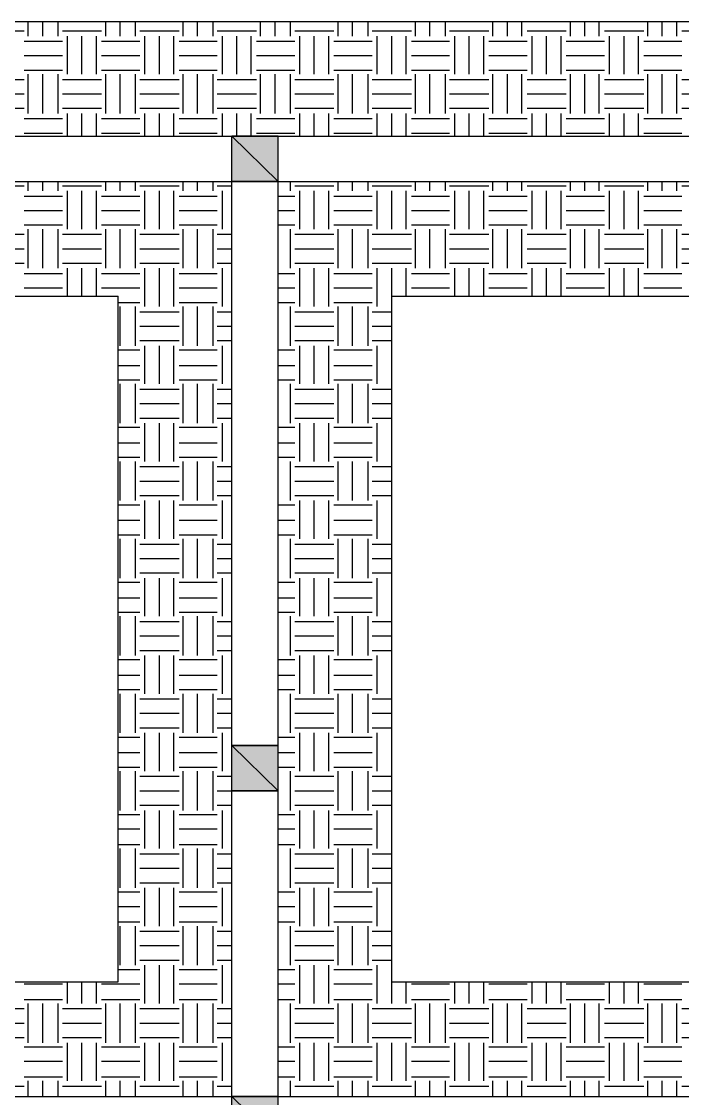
# Model space of a CAD drawing. Header units: millimetres. Extents: x 3504 to 3889, y 1729 to 1927.
# Drawn here: x 3620.9 to 3647.99, y 1773.69 to 1817.84 of the extents above; entities that cross this region are included whole.
import ezdxf

# ---------------------------------------------------------------- set-up
doc = ezdxf.new("R2010")
doc.units = ezdxf.units.MM

msp = doc.modelspace()

# ---------------------------------------------------------------- hatches: boundary and pattern name
at = {"true_color": 0x000000}
h = msp.add_hatch(color=18, dxfattribs=at)
h.paths.add_polyline_path([(3631.421, 1813.142), (3629.516, 1813.142), (3631.421, 1811.279)])
h.paths.add_polyline_path([(3629.516, 1813.142), (3631.421, 1811.279), (3629.516, 1811.279)])
h = msp.add_hatch(color=18, dxfattribs=at)
h.paths.add_polyline_path([(3631.421, 1788.165), (3629.516, 1788.165), (3631.421, 1786.303)])
h.paths.add_polyline_path([(3629.516, 1788.165), (3631.421, 1786.303), (3629.516, 1786.303)])
h = msp.add_hatch(color=18, dxfattribs=at)
h.paths.add_polyline_path([(3631.421, 1773.772), (3629.516, 1773.772), (3631.421, 1771.909)])
h.paths.add_polyline_path([(3629.516, 1773.772), (3631.421, 1771.909), (3629.516, 1771.909)])

# ---------------------------------------------------------------- linework, layer by layer
at = {"color": 18, "linetype": 'Continuous', "lineweight": -2, "true_color": 0x000000}
for p, q in [((3561.402, 1817.841), (3660.885, 1817.841)), ((3621.177, 1817.248), (3621.177, 1817.841)), ((3621.769, 1817.248), (3621.769, 1817.841)), ((3622.404, 1817.248), (3622.404, 1817.841)), ((3624.352, 1817.248), (3624.352, 1817.841)), ((3624.944, 1817.248), (3624.944, 1817.841)), ((3625.579, 1817.248), (3625.579, 1817.841)), ((3627.527, 1817.248), (3627.527, 1817.841)), ((3628.119, 1817.248), (3628.119, 1817.841)), ((3628.754, 1817.248), (3628.754, 1817.841)), ((3630.702, 1817.248), (3630.702, 1817.841)), ((3631.294, 1817.248), (3631.294, 1817.841)), ((3631.929, 1817.248), (3631.929, 1817.841)), ((3633.877, 1817.248), (3633.877, 1817.841)), ((3634.469, 1817.248), (3634.469, 1817.841)), ((3635.104, 1817.248), (3635.104, 1817.841)), ((3637.052, 1817.248), (3637.052, 1817.841)), ((3637.644, 1817.248), (3637.644, 1817.841)), ((3638.279, 1817.248), (3638.279, 1817.841)), ((3640.227, 1817.248), (3640.227, 1817.841)), ((3640.819, 1817.248), (3640.819, 1817.841)), ((3641.412, 1817.248), (3641.412, 1817.841)), ((3643.402, 1817.248), (3643.402, 1817.841)), ((3643.994, 1817.248), (3643.994, 1817.841)), ((3644.587, 1817.248), (3644.587, 1817.841)), ((3646.577, 1817.248), (3646.577, 1817.841)), ((3647.169, 1817.248), (3647.169, 1817.841)), ((3647.762, 1817.248), (3647.762, 1817.841)), ((3619.399, 1817.46), (3621.007, 1817.46)), ((3622.574, 1817.46), (3624.182, 1817.46)), ((3625.749, 1817.46), (3627.357, 1817.46)), ((3628.924, 1817.46), (3630.532, 1817.46)), ((3632.099, 1817.46), (3633.707, 1817.46)), ((3635.274, 1817.46), (3636.882, 1817.46)), ((3638.449, 1817.46), (3640.057, 1817.46)), ((3641.624, 1817.46), (3643.232, 1817.46)), ((3644.799, 1817.46), (3646.407, 1817.46)), ((3647.974, 1817.46), (3649.582, 1817.46)), ((3621.007, 1817.037), (3622.574, 1817.037)), ((3622.785, 1815.682), (3622.785, 1817.248)), ((3623.378, 1815.682), (3623.378, 1817.248)), ((3623.971, 1815.682), (3623.971, 1817.248)), ((3624.182, 1817.037), (3625.749, 1817.037)), ((3625.96, 1815.682), (3625.96, 1817.248)), ((3626.553, 1815.682), (3626.553, 1817.248)), ((3627.146, 1815.682), (3627.146, 1817.248)), ((3627.357, 1817.037), (3628.924, 1817.037)), ((3629.135, 1815.682), (3629.135, 1817.248)), ((3629.728, 1815.682), (3629.728, 1817.248)), ((3630.321, 1815.682), (3630.321, 1817.248)), ((3630.532, 1817.037), (3632.099, 1817.037)), ((3632.31, 1815.682), (3632.31, 1817.248)), ((3632.903, 1815.682), (3632.903, 1817.248)), ((3633.496, 1815.682), (3633.496, 1817.248)), ((3633.707, 1817.037), (3635.274, 1817.037)), ((3635.485, 1815.682), (3635.485, 1817.248)), ((3636.078, 1815.682), (3636.078, 1817.248)), ((3636.671, 1815.682), (3636.671, 1817.248)), ((3636.882, 1817.037), (3638.449, 1817.037)), ((3638.66, 1815.682), (3638.66, 1817.248)), ((3639.253, 1815.682), (3639.253, 1817.248)), ((3639.846, 1815.682), (3639.846, 1817.248)), ((3640.057, 1817.037), (3641.624, 1817.037)), ((3641.835, 1815.682), (3641.835, 1817.248)), ((3642.428, 1815.682), (3642.428, 1817.248)), ((3643.021, 1815.682), (3643.021, 1817.248)), ((3643.232, 1817.037), (3644.799, 1817.037)), ((3645.01, 1815.682), (3645.01, 1817.248)), ((3645.603, 1815.682), (3645.603, 1817.248)), ((3646.196, 1815.682), (3646.196, 1817.248)), ((3646.407, 1817.037), (3647.974, 1817.037)), ((3621.007, 1816.444), (3622.574, 1816.444)), ((3624.182, 1816.444), (3625.749, 1816.444)), ((3627.357, 1816.444), (3628.924, 1816.444)), ((3630.532, 1816.444), (3632.099, 1816.444)), ((3633.707, 1816.444), (3635.274, 1816.444)), ((3636.882, 1816.444), (3638.449, 1816.444)), ((3640.057, 1816.444), (3641.624, 1816.444)), ((3643.232, 1816.444), (3644.799, 1816.444)), ((3646.407, 1816.444), (3647.974, 1816.444)), ((3621.007, 1815.851), (3622.574, 1815.851)), ((3621.177, 1814.073), (3621.177, 1815.682)), ((3621.769, 1814.073), (3621.769, 1815.682)), ((3622.404, 1814.073), (3622.404, 1815.682)), ((3624.182, 1815.851), (3625.749, 1815.851)), ((3624.352, 1814.073), (3624.352, 1815.682)), ((3624.944, 1814.073), (3624.944, 1815.682)), ((3625.579, 1814.073), (3625.579, 1815.682)), ((3627.357, 1815.851), (3628.924, 1815.851)), ((3627.527, 1814.073), (3627.527, 1815.682)), ((3628.119, 1814.073), (3628.119, 1815.682)), ((3628.754, 1814.073), (3628.754, 1815.682)), ((3630.532, 1815.851), (3632.099, 1815.851)), ((3630.702, 1814.073), (3630.702, 1815.682)), ((3631.294, 1814.073), (3631.294, 1815.682)), ((3631.929, 1814.073), (3631.929, 1815.682)), ((3633.707, 1815.851), (3635.274, 1815.851)), ((3633.877, 1814.073), (3633.877, 1815.682)), ((3634.469, 1814.073), (3634.469, 1815.682)), ((3635.104, 1814.073), (3635.104, 1815.682)), ((3636.882, 1815.851), (3638.449, 1815.851)), ((3637.052, 1814.073), (3637.052, 1815.682)), ((3637.644, 1814.073), (3637.644, 1815.682)), ((3638.279, 1814.073), (3638.279, 1815.682)), ((3640.057, 1815.851), (3641.624, 1815.851)), ((3640.227, 1814.073), (3640.227, 1815.682)), ((3640.819, 1814.073), (3640.819, 1815.682)), ((3641.412, 1814.073), (3641.412, 1815.682)), ((3643.232, 1815.851), (3644.799, 1815.851)), ((3643.402, 1814.073), (3643.402, 1815.682)), ((3643.994, 1814.073), (3643.994, 1815.682)), ((3644.587, 1814.073), (3644.587, 1815.682)), ((3646.407, 1815.851), (3647.974, 1815.851)), ((3646.577, 1814.073), (3646.577, 1815.682)), ((3647.169, 1814.073), (3647.169, 1815.682)), ((3647.762, 1814.073), (3647.762, 1815.682)), ((3619.399, 1815.47), (3621.007, 1815.47)), ((3622.574, 1815.47), (3624.182, 1815.47)), ((3625.749, 1815.47), (3627.357, 1815.47)), ((3628.924, 1815.47), (3630.532, 1815.47)), ((3632.099, 1815.47), (3633.707, 1815.47)), ((3635.274, 1815.47), (3636.882, 1815.47)), ((3638.449, 1815.47), (3640.057, 1815.47)), ((3641.624, 1815.47), (3643.232, 1815.47)), ((3644.799, 1815.47), (3646.407, 1815.47)), ((3647.974, 1815.47), (3649.582, 1815.47)), ((3619.399, 1814.878), (3621.007, 1814.878)), ((3622.574, 1814.878), (3624.182, 1814.878)), ((3625.749, 1814.878), (3627.357, 1814.878)), ((3628.924, 1814.878), (3630.532, 1814.878)), ((3632.099, 1814.878), (3633.707, 1814.878)), ((3635.274, 1814.878), (3636.882, 1814.878)), ((3638.449, 1814.878), (3640.057, 1814.878)), ((3641.624, 1814.878), (3643.232, 1814.878)), ((3644.799, 1814.878), (3646.407, 1814.878)), ((3647.974, 1814.878), (3649.582, 1814.878)), ((3619.399, 1814.285), (3621.007, 1814.285)), ((3622.574, 1814.285), (3624.182, 1814.285)), ((3625.749, 1814.285), (3627.357, 1814.285)), ((3628.924, 1814.285), (3630.532, 1814.285)), ((3632.099, 1814.285), (3633.707, 1814.285)), ((3635.274, 1814.285), (3636.882, 1814.285)), ((3638.449, 1814.285), (3640.057, 1814.285)), ((3641.624, 1814.285), (3643.232, 1814.285)), ((3644.799, 1814.285), (3646.407, 1814.285)), ((3647.974, 1814.285), (3649.582, 1814.285)), ((3621.007, 1813.862), (3622.574, 1813.862)), ((3622.785, 1813.142), (3622.785, 1814.073)), ((3623.378, 1813.142), (3623.378, 1814.073)), ((3623.971, 1813.142), (3623.971, 1814.073)), ((3624.182, 1813.862), (3625.749, 1813.862)), ((3625.96, 1813.142), (3625.96, 1814.073)), ((3626.553, 1813.142), (3626.553, 1814.073)), ((3627.146, 1813.142), (3627.146, 1814.073)), ((3627.357, 1813.862), (3628.924, 1813.862)), ((3629.135, 1813.142), (3629.135, 1814.073)), ((3629.728, 1813.142), (3629.728, 1814.073)), ((3630.321, 1813.142), (3630.321, 1814.073)), ((3630.532, 1813.862), (3632.099, 1813.862)), ((3632.31, 1813.142), (3632.31, 1814.073)), ((3632.903, 1813.142), (3632.903, 1814.073)), ((3633.496, 1813.142), (3633.496, 1814.073)), ((3633.707, 1813.862), (3635.274, 1813.862)), ((3635.485, 1813.142), (3635.485, 1814.073)), ((3636.078, 1813.142), (3636.078, 1814.073)), ((3636.671, 1813.142), (3636.671, 1814.073)), ((3636.882, 1813.862), (3638.449, 1813.862)), ((3638.66, 1813.142), (3638.66, 1814.073)), ((3639.253, 1813.142), (3639.253, 1814.073)), ((3639.846, 1813.142), (3639.846, 1814.073)), ((3640.057, 1813.862), (3641.624, 1813.862)), ((3641.835, 1813.142), (3641.835, 1814.073)), ((3642.428, 1813.142), (3642.428, 1814.073)), ((3643.021, 1813.142), (3643.021, 1814.073)), ((3643.232, 1813.862), (3644.799, 1813.862)), ((3645.01, 1813.142), (3645.01, 1814.073)), ((3645.603, 1813.142), (3645.603, 1814.073)), ((3646.196, 1813.142), (3646.196, 1814.073)), ((3646.407, 1813.862), (3647.974, 1813.862)), ((3548.914, 1813.142), (3668.294, 1813.142)), ((3621.007, 1813.269), (3622.574, 1813.269)), ((3624.182, 1813.269), (3625.749, 1813.269)), ((3627.357, 1813.269), (3628.924, 1813.269)), ((3629.516, 1761.919), (3629.516, 1813.142)), ((3630.532, 1813.269), (3632.099, 1813.269)), ((3631.421, 1761.919), (3631.421, 1813.142)), ((3633.707, 1813.269), (3635.274, 1813.269)), ((3636.882, 1813.269), (3638.449, 1813.269)), ((3640.057, 1813.269), (3641.624, 1813.269)), ((3643.232, 1813.269), (3644.799, 1813.269)), ((3646.407, 1813.269), (3647.974, 1813.269)), ((3548.914, 1811.279), (3668.294, 1811.279)), ((3621.177, 1810.898), (3621.177, 1811.279)), ((3621.769, 1810.898), (3621.769, 1811.279)), ((3622.404, 1810.898), (3622.404, 1811.279)), ((3624.352, 1810.898), (3624.352, 1811.279)), ((3624.944, 1810.898), (3624.944, 1811.279)), ((3625.579, 1810.898), (3625.579, 1811.279)), ((3627.527, 1810.898), (3627.527, 1811.279)), ((3628.119, 1810.898), (3628.119, 1811.279)), ((3628.754, 1810.898), (3628.754, 1811.279)), ((3631.929, 1810.898), (3631.929, 1811.279)), ((3633.877, 1810.898), (3633.877, 1811.279)), ((3634.469, 1810.898), (3634.469, 1811.279)), ((3635.104, 1810.898), (3635.104, 1811.279)), ((3637.052, 1810.898), (3637.052, 1811.279)), ((3637.644, 1810.898), (3637.644, 1811.279)), ((3638.279, 1810.898), (3638.279, 1811.279)), ((3640.227, 1810.898), (3640.227, 1811.279)), ((3640.819, 1810.898), (3640.819, 1811.279)), ((3641.412, 1810.898), (3641.412, 1811.279)), ((3643.402, 1810.898), (3643.402, 1811.279)), ((3643.994, 1810.898), (3643.994, 1811.279)), ((3644.587, 1810.898), (3644.587, 1811.279)), ((3646.577, 1810.898), (3646.577, 1811.279)), ((3647.169, 1810.898), (3647.169, 1811.279)), ((3647.762, 1810.898), (3647.762, 1811.279)), ((3619.399, 1811.11), (3621.007, 1811.11)), ((3622.574, 1811.11), (3624.182, 1811.11)), ((3622.785, 1809.332), (3622.785, 1810.898)), ((3623.378, 1809.332), (3623.378, 1810.898)), ((3623.971, 1809.332), (3623.971, 1810.898)), ((3625.749, 1811.11), (3627.357, 1811.11)), ((3625.96, 1809.332), (3625.96, 1810.898)), ((3626.553, 1809.332), (3626.553, 1810.898)), ((3627.146, 1809.332), (3627.146, 1810.898)), ((3628.924, 1811.11), (3629.516, 1811.11)), ((3629.135, 1809.332), (3629.135, 1810.898)), ((3632.099, 1811.11), (3633.707, 1811.11)), ((3632.31, 1809.332), (3632.31, 1810.898)), ((3632.903, 1809.332), (3632.903, 1810.898)), ((3633.496, 1809.332), (3633.496, 1810.898)), ((3635.274, 1811.11), (3636.882, 1811.11)), ((3635.485, 1809.332), (3635.485, 1810.898)), ((3636.078, 1809.332), (3636.078, 1810.898)), ((3636.671, 1809.332), (3636.671, 1810.898)), ((3638.449, 1811.11), (3640.057, 1811.11)), ((3638.66, 1809.332), (3638.66, 1810.898)), ((3639.253, 1809.332), (3639.253, 1810.898)), ((3639.846, 1809.332), (3639.846, 1810.898)), ((3641.624, 1811.11), (3643.232, 1811.11)), ((3641.835, 1809.332), (3641.835, 1810.898)), ((3642.428, 1809.332), (3642.428, 1810.898)), ((3643.021, 1809.332), (3643.021, 1810.898)), ((3644.799, 1811.11), (3646.407, 1811.11)), ((3645.01, 1809.332), (3645.01, 1810.898)), ((3645.603, 1809.332), (3645.603, 1810.898)), ((3646.196, 1809.332), (3646.196, 1810.898)), ((3647.974, 1811.11), (3649.582, 1811.11)), ((3621.007, 1810.687), (3622.574, 1810.687)), ((3624.182, 1810.687), (3625.749, 1810.687)), ((3627.357, 1810.687), (3628.924, 1810.687)), ((3631.421, 1810.687), (3632.099, 1810.687)), ((3633.707, 1810.687), (3635.274, 1810.687)), ((3636.882, 1810.687), (3638.449, 1810.687)), ((3640.057, 1810.687), (3641.624, 1810.687)), ((3643.232, 1810.687), (3644.799, 1810.687)), ((3646.407, 1810.687), (3647.974, 1810.687)), ((3621.007, 1810.094), (3622.574, 1810.094)), ((3624.182, 1810.094), (3625.749, 1810.094)), ((3627.357, 1810.094), (3628.924, 1810.094)), ((3631.421, 1810.094), (3632.099, 1810.094)), ((3633.707, 1810.094), (3635.274, 1810.094)), ((3636.882, 1810.094), (3638.449, 1810.094)), ((3640.057, 1810.094), (3641.624, 1810.094)), ((3643.232, 1810.094), (3644.799, 1810.094)), ((3646.407, 1810.094), (3647.974, 1810.094)), ((3621.007, 1809.501), (3622.574, 1809.501)), ((3624.182, 1809.501), (3625.749, 1809.501)), ((3627.357, 1809.501), (3628.924, 1809.501)), ((3631.421, 1809.501), (3632.099, 1809.501)), ((3633.707, 1809.501), (3635.274, 1809.501)), ((3636.882, 1809.501), (3638.449, 1809.501)), ((3640.057, 1809.501), (3641.624, 1809.501)), ((3643.232, 1809.501), (3644.799, 1809.501)), ((3646.407, 1809.501), (3647.974, 1809.501)), ((3619.399, 1809.12), (3621.007, 1809.12)), ((3621.177, 1807.723), (3621.177, 1809.332)), ((3621.769, 1807.723), (3621.769, 1809.332)), ((3622.404, 1807.723), (3622.404, 1809.332)), ((3622.574, 1809.12), (3624.182, 1809.12)), ((3624.352, 1807.723), (3624.352, 1809.332)), ((3624.944, 1807.723), (3624.944, 1809.332)), ((3625.579, 1807.723), (3625.579, 1809.332)), ((3625.749, 1809.12), (3627.357, 1809.12)), ((3627.527, 1807.723), (3627.527, 1809.332)), ((3628.119, 1807.723), (3628.119, 1809.332)), ((3628.754, 1807.723), (3628.754, 1809.332)), ((3628.924, 1809.12), (3629.516, 1809.12)), ((3631.929, 1807.723), (3631.929, 1809.332)), ((3632.099, 1809.12), (3633.707, 1809.12)), ((3633.877, 1807.723), (3633.877, 1809.332)), ((3634.469, 1807.723), (3634.469, 1809.332)), ((3635.104, 1807.723), (3635.104, 1809.332)), ((3635.274, 1809.12), (3636.882, 1809.12)), ((3637.052, 1807.723), (3637.052, 1809.332)), ((3637.644, 1807.723), (3637.644, 1809.332)), ((3638.279, 1807.723), (3638.279, 1809.332)), ((3638.449, 1809.12), (3640.057, 1809.12)), ((3640.227, 1807.723), (3640.227, 1809.332)), ((3640.819, 1807.723), (3640.819, 1809.332)), ((3641.412, 1807.723), (3641.412, 1809.332)), ((3641.624, 1809.12), (3643.232, 1809.12)), ((3643.402, 1807.723), (3643.402, 1809.332)), ((3643.994, 1807.723), (3643.994, 1809.332)), ((3644.587, 1807.723), (3644.587, 1809.332)), ((3644.799, 1809.12), (3646.407, 1809.12)), ((3646.577, 1807.723), (3646.577, 1809.332)), ((3647.169, 1807.723), (3647.169, 1809.332)), ((3647.762, 1807.723), (3647.762, 1809.332)), ((3647.974, 1809.12), (3649.582, 1809.12)), ((3619.399, 1808.528), (3621.007, 1808.528)), ((3622.574, 1808.528), (3624.182, 1808.528)), ((3625.749, 1808.528), (3627.357, 1808.528)), ((3628.924, 1808.528), (3629.516, 1808.528)), ((3632.099, 1808.528), (3633.707, 1808.528)), ((3635.274, 1808.528), (3636.882, 1808.528)), ((3638.449, 1808.528), (3640.057, 1808.528)), ((3641.624, 1808.528), (3643.232, 1808.528)), ((3644.799, 1808.528), (3646.407, 1808.528)), ((3647.974, 1808.528), (3649.582, 1808.528)), ((3619.399, 1807.935), (3621.007, 1807.935)), ((3622.574, 1807.935), (3624.182, 1807.935)), ((3622.785, 1806.58), (3622.785, 1807.723)), ((3623.378, 1806.58), (3623.378, 1807.723)), ((3623.971, 1806.58), (3623.971, 1807.723)), ((3625.749, 1807.935), (3627.357, 1807.935)), ((3625.96, 1806.157), (3625.96, 1807.723)), ((3626.553, 1806.157), (3626.553, 1807.723)), ((3627.146, 1806.157), (3627.146, 1807.723)), ((3628.924, 1807.935), (3629.516, 1807.935)), ((3629.135, 1806.157), (3629.135, 1807.723)), ((3632.099, 1807.935), (3633.707, 1807.935)), ((3632.31, 1806.157), (3632.31, 1807.723)), ((3632.903, 1806.157), (3632.903, 1807.723)), ((3633.496, 1806.157), (3633.496, 1807.723)), ((3635.274, 1807.935), (3636.882, 1807.935)), ((3635.485, 1806.157), (3635.485, 1807.723)), ((3636.078, 1806.157), (3636.078, 1807.723)), ((3636.671, 1806.58), (3636.671, 1807.723)), ((3638.449, 1807.935), (3640.057, 1807.935)), ((3638.66, 1806.58), (3638.66, 1807.723)), ((3639.253, 1806.58), (3639.253, 1807.723)), ((3639.846, 1806.58), (3639.846, 1807.723)), ((3641.624, 1807.935), (3643.232, 1807.935)), ((3641.835, 1806.58), (3641.835, 1807.723)), ((3642.428, 1806.58), (3642.428, 1807.723)), ((3643.021, 1806.58), (3643.021, 1807.723)), ((3644.799, 1807.935), (3646.407, 1807.935)), ((3645.01, 1806.58), (3645.01, 1807.723)), ((3645.603, 1806.58), (3645.603, 1807.723)), ((3646.196, 1806.58), (3646.196, 1807.723)), ((3647.974, 1807.935), (3649.582, 1807.935)), ((3621.007, 1807.512), (3622.574, 1807.512)), ((3624.182, 1807.512), (3625.749, 1807.512)), ((3627.357, 1807.512), (3628.924, 1807.512)), ((3631.421, 1807.512), (3632.099, 1807.512)), ((3633.707, 1807.512), (3635.274, 1807.512)), ((3636.882, 1807.512), (3638.449, 1807.512)), ((3640.057, 1807.512), (3641.624, 1807.512)), ((3643.232, 1807.512), (3644.799, 1807.512)), ((3646.407, 1807.512), (3647.974, 1807.512)), ((3621.007, 1806.919), (3622.574, 1806.919)), ((3624.182, 1806.919), (3625.749, 1806.919)), ((3627.357, 1806.919), (3628.924, 1806.919)), ((3631.421, 1806.919), (3632.099, 1806.919)), ((3633.707, 1806.919), (3635.274, 1806.919)), ((3636.882, 1806.919), (3638.449, 1806.919)), ((3640.057, 1806.919), (3641.624, 1806.919)), ((3643.232, 1806.919), (3644.799, 1806.919)), ((3646.407, 1806.919), (3647.974, 1806.919)), ((3617.959, 1806.58), (3624.86, 1806.58)), ((3624.86, 1778.471), (3624.86, 1806.58)), ((3624.86, 1806.326), (3625.749, 1806.326)), ((3627.357, 1806.326), (3628.924, 1806.326)), ((3631.421, 1806.326), (3632.099, 1806.326)), ((3633.707, 1806.326), (3635.274, 1806.326)), ((3636.078, 1806.58), (3661.732, 1806.58)), ((3636.078, 1778.471), (3636.078, 1806.58)), ((3624.944, 1804.548), (3624.944, 1806.157)), ((3625.579, 1804.548), (3625.579, 1806.157)), ((3625.749, 1805.945), (3627.357, 1805.945)), ((3627.527, 1804.548), (3627.527, 1806.157)), ((3628.119, 1804.548), (3628.119, 1806.157)), ((3628.754, 1804.548), (3628.754, 1806.157)), ((3628.924, 1805.945), (3629.516, 1805.945)), ((3631.929, 1804.548), (3631.929, 1806.157)), ((3632.099, 1805.945), (3633.707, 1805.945)), ((3633.877, 1804.548), (3633.877, 1806.157)), ((3634.469, 1804.548), (3634.469, 1806.157)), ((3635.104, 1804.548), (3635.104, 1806.157)), ((3635.274, 1805.945), (3636.078, 1805.945)), ((3625.749, 1805.353), (3627.357, 1805.353)), ((3628.924, 1805.353), (3629.516, 1805.353)), ((3632.099, 1805.353), (3633.707, 1805.353)), ((3635.274, 1805.353), (3636.078, 1805.353)), ((3625.749, 1804.76), (3627.357, 1804.76)), ((3628.924, 1804.76), (3629.516, 1804.76)), ((3632.099, 1804.76), (3633.707, 1804.76)), ((3635.274, 1804.76), (3636.078, 1804.76)), ((3624.86, 1804.379), (3625.749, 1804.379)), ((3625.96, 1802.982), (3625.96, 1804.548)), ((3626.553, 1802.982), (3626.553, 1804.548)), ((3627.146, 1802.982), (3627.146, 1804.548)), ((3627.357, 1804.379), (3628.924, 1804.379)), ((3629.135, 1802.982), (3629.135, 1804.548)), ((3631.421, 1804.379), (3632.099, 1804.379)), ((3632.31, 1802.982), (3632.31, 1804.548)), ((3632.903, 1802.982), (3632.903, 1804.548)), ((3633.496, 1802.982), (3633.496, 1804.548)), ((3633.707, 1804.379), (3635.274, 1804.379)), ((3635.485, 1802.982), (3635.485, 1804.548)), ((3636.078, 1802.982), (3636.078, 1804.548)), ((3624.86, 1803.744), (3625.749, 1803.744)), ((3627.357, 1803.744), (3628.924, 1803.744)), ((3631.421, 1803.744), (3632.099, 1803.744)), ((3633.707, 1803.744), (3635.274, 1803.744)), ((3624.86, 1803.151), (3625.749, 1803.151)), ((3624.944, 1801.373), (3624.944, 1802.982)), ((3625.579, 1801.373), (3625.579, 1802.982)), ((3627.357, 1803.151), (3628.924, 1803.151)), ((3627.527, 1801.373), (3627.527, 1802.982)), ((3628.119, 1801.373), (3628.119, 1802.982)), ((3628.754, 1801.373), (3628.754, 1802.982)), ((3631.421, 1803.151), (3632.099, 1803.151)), ((3631.929, 1801.373), (3631.929, 1802.982)), ((3633.707, 1803.151), (3635.274, 1803.151)), ((3633.877, 1801.373), (3633.877, 1802.982)), ((3634.469, 1801.373), (3634.469, 1802.982)), ((3635.104, 1801.373), (3635.104, 1802.982)), ((3625.749, 1802.77), (3627.357, 1802.77)), ((3628.924, 1802.77), (3629.516, 1802.77)), ((3632.099, 1802.77), (3633.707, 1802.77)), ((3635.274, 1802.77), (3636.078, 1802.77)), ((3625.749, 1802.178), (3627.357, 1802.178)), ((3628.924, 1802.178), (3629.516, 1802.178)), ((3632.099, 1802.178), (3633.707, 1802.178)), ((3635.274, 1802.178), (3636.078, 1802.178)), ((3625.749, 1801.585), (3627.357, 1801.585)), ((3628.924, 1801.585), (3629.516, 1801.585)), ((3632.099, 1801.585), (3633.707, 1801.585)), ((3635.274, 1801.585), (3636.078, 1801.585)), ((3624.86, 1801.204), (3625.749, 1801.204)), ((3625.96, 1799.807), (3625.96, 1801.373)), ((3626.553, 1799.807), (3626.553, 1801.373)), ((3627.146, 1799.807), (3627.146, 1801.373)), ((3627.357, 1801.204), (3628.924, 1801.204)), ((3629.135, 1799.807), (3629.135, 1801.373)), ((3631.421, 1801.204), (3632.099, 1801.204)), ((3632.31, 1799.807), (3632.31, 1801.373)), ((3632.903, 1799.807), (3632.903, 1801.373)), ((3633.496, 1799.807), (3633.496, 1801.373)), ((3633.707, 1801.204), (3635.274, 1801.204)), ((3635.485, 1799.807), (3635.485, 1801.373)), ((3636.078, 1799.807), (3636.078, 1801.373)), ((3624.86, 1800.569), (3625.749, 1800.569)), ((3627.357, 1800.569), (3628.924, 1800.569)), ((3631.421, 1800.569), (3632.099, 1800.569)), ((3633.707, 1800.569), (3635.274, 1800.569)), ((3624.86, 1799.976), (3625.749, 1799.976)), ((3624.944, 1798.198), (3624.944, 1799.807)), ((3625.579, 1798.198), (3625.579, 1799.807)), ((3627.357, 1799.976), (3628.924, 1799.976)), ((3627.527, 1798.198), (3627.527, 1799.807)), ((3628.119, 1798.198), (3628.119, 1799.807)), ((3628.754, 1798.198), (3628.754, 1799.807)), ((3631.421, 1799.976), (3632.099, 1799.976)), ((3631.929, 1798.198), (3631.929, 1799.807)), ((3633.707, 1799.976), (3635.274, 1799.976)), ((3633.877, 1798.198), (3633.877, 1799.807)), ((3634.469, 1798.198), (3634.469, 1799.807)), ((3635.104, 1798.198), (3635.104, 1799.807)), ((3625.749, 1799.595), (3627.357, 1799.595)), ((3628.924, 1799.595), (3629.516, 1799.595)), ((3632.099, 1799.595), (3633.707, 1799.595)), ((3635.274, 1799.595), (3636.078, 1799.595)), ((3625.749, 1799.003), (3627.357, 1799.003)), ((3628.924, 1799.003), (3629.516, 1799.003)), ((3632.099, 1799.003), (3633.707, 1799.003)), ((3635.274, 1799.003), (3636.078, 1799.003)), ((3625.749, 1798.41), (3627.357, 1798.41)), ((3628.924, 1798.41), (3629.516, 1798.41)), ((3632.099, 1798.41), (3633.707, 1798.41)), ((3635.274, 1798.41), (3636.078, 1798.41)), ((3624.86, 1798.029), (3625.749, 1798.029)), ((3625.96, 1796.632), (3625.96, 1798.198)), ((3626.553, 1796.632), (3626.553, 1798.198)), ((3627.146, 1796.632), (3627.146, 1798.198)), ((3627.357, 1798.029), (3628.924, 1798.029)), ((3629.135, 1796.632), (3629.135, 1798.198)), ((3631.421, 1798.029), (3632.099, 1798.029)), ((3632.31, 1796.632), (3632.31, 1798.198)), ((3632.903, 1796.632), (3632.903, 1798.198)), ((3633.496, 1796.632), (3633.496, 1798.198)), ((3633.707, 1798.029), (3635.274, 1798.029)), ((3635.485, 1796.632), (3635.485, 1798.198)), ((3636.078, 1796.632), (3636.078, 1798.198)), ((3624.86, 1797.394), (3625.749, 1797.394)), ((3627.357, 1797.394), (3628.924, 1797.394)), ((3631.421, 1797.394), (3632.099, 1797.394)), ((3633.707, 1797.394), (3635.274, 1797.394)), ((3624.86, 1796.801), (3625.749, 1796.801)), ((3624.944, 1795.023), (3624.944, 1796.632)), ((3625.579, 1795.023), (3625.579, 1796.632)), ((3627.357, 1796.801), (3628.924, 1796.801)), ((3627.527, 1795.023), (3627.527, 1796.632)), ((3628.119, 1795.023), (3628.119, 1796.632)), ((3628.754, 1795.023), (3628.754, 1796.632)), ((3631.421, 1796.801), (3632.099, 1796.801)), ((3631.929, 1795.023), (3631.929, 1796.632)), ((3633.707, 1796.801), (3635.274, 1796.801)), ((3633.877, 1795.023), (3633.877, 1796.632)), ((3634.469, 1795.023), (3634.469, 1796.632)), ((3635.104, 1795.023), (3635.104, 1796.632)), ((3625.749, 1796.42), (3627.357, 1796.42)), ((3628.924, 1796.42), (3629.516, 1796.42)), ((3632.099, 1796.42), (3633.707, 1796.42)), ((3635.274, 1796.42), (3636.078, 1796.42)), ((3625.749, 1795.828), (3627.357, 1795.828)), ((3628.924, 1795.828), (3629.516, 1795.828)), ((3632.099, 1795.828), (3633.707, 1795.828)), ((3635.274, 1795.828), (3636.078, 1795.828)), ((3624.86, 1794.854), (3625.749, 1794.854)), ((3625.749, 1795.235), (3627.357, 1795.235)), ((3625.96, 1793.457), (3625.96, 1795.023)), ((3626.553, 1793.457), (3626.553, 1795.023)), ((3627.146, 1793.457), (3627.146, 1795.023)), ((3627.357, 1794.854), (3628.924, 1794.854)), ((3628.924, 1795.235), (3629.516, 1795.235)), ((3629.135, 1793.457), (3629.135, 1795.023)), ((3631.421, 1794.854), (3632.099, 1794.854)), ((3632.099, 1795.235), (3633.707, 1795.235)), ((3632.31, 1793.457), (3632.31, 1795.023)), ((3632.903, 1793.457), (3632.903, 1795.023)), ((3633.496, 1793.457), (3633.496, 1795.023)), ((3633.707, 1794.854), (3635.274, 1794.854)), ((3635.274, 1795.235), (3636.078, 1795.235)), ((3635.485, 1793.457), (3635.485, 1795.023)), ((3636.078, 1793.457), (3636.078, 1795.023)), ((3624.86, 1794.219), (3625.749, 1794.219)), ((3627.357, 1794.219), (3628.924, 1794.219)), ((3631.421, 1794.219), (3632.099, 1794.219)), ((3633.707, 1794.219), (3635.274, 1794.219)), ((3624.86, 1793.626), (3625.749, 1793.626)), ((3627.357, 1793.626), (3628.924, 1793.626)), ((3631.421, 1793.626), (3632.099, 1793.626)), ((3633.707, 1793.626), (3635.274, 1793.626)), ((3624.944, 1791.848), (3624.944, 1793.457)), ((3625.579, 1791.848), (3625.579, 1793.457)), ((3625.749, 1793.245), (3627.357, 1793.245)), ((3627.527, 1791.848), (3627.527, 1793.457)), ((3628.119, 1791.848), (3628.119, 1793.457)), ((3628.754, 1791.848), (3628.754, 1793.457)), ((3628.924, 1793.245), (3629.516, 1793.245)), ((3631.929, 1791.848), (3631.929, 1793.457)), ((3632.099, 1793.245), (3633.707, 1793.245)), ((3633.877, 1791.848), (3633.877, 1793.457)), ((3634.469, 1791.848), (3634.469, 1793.457)), ((3635.104, 1791.848), (3635.104, 1793.457)), ((3635.274, 1793.245), (3636.078, 1793.245)), ((3625.749, 1792.653), (3627.357, 1792.653)), ((3628.924, 1792.653), (3629.516, 1792.653)), ((3632.099, 1792.653), (3633.707, 1792.653)), ((3635.274, 1792.653), (3636.078, 1792.653)), ((3625.749, 1792.06), (3627.357, 1792.06)), ((3625.96, 1790.282), (3625.96, 1791.848)), ((3626.553, 1790.282), (3626.553, 1791.848)), ((3627.146, 1790.282), (3627.146, 1791.848)), ((3628.924, 1792.06), (3629.516, 1792.06)), ((3629.135, 1790.282), (3629.135, 1791.848)), ((3632.099, 1792.06), (3633.707, 1792.06)), ((3632.31, 1790.282), (3632.31, 1791.848)), ((3632.903, 1790.282), (3632.903, 1791.848)), ((3633.496, 1790.282), (3633.496, 1791.848)), ((3635.274, 1792.06), (3636.078, 1792.06)), ((3635.485, 1790.282), (3635.485, 1791.848)), ((3636.078, 1790.282), (3636.078, 1791.848)), ((3624.86, 1791.679), (3625.749, 1791.679)), ((3627.357, 1791.679), (3628.924, 1791.679)), ((3631.421, 1791.679), (3632.099, 1791.679)), ((3633.707, 1791.679), (3635.274, 1791.679)), ((3624.86, 1791.044), (3625.749, 1791.044)), ((3627.357, 1791.044), (3628.924, 1791.044)), ((3631.421, 1791.044), (3632.099, 1791.044)), ((3633.707, 1791.044), (3635.274, 1791.044)), ((3624.86, 1790.451), (3625.749, 1790.451)), ((3627.357, 1790.451), (3628.924, 1790.451)), ((3631.421, 1790.451), (3632.099, 1790.451)), ((3633.707, 1790.451), (3635.274, 1790.451)), ((3624.944, 1788.673), (3624.944, 1790.282)), ((3625.579, 1788.673), (3625.579, 1790.282)), ((3625.749, 1790.07), (3627.357, 1790.07)), ((3627.527, 1788.673), (3627.527, 1790.282)), ((3628.119, 1788.673), (3628.119, 1790.282)), ((3628.754, 1788.673), (3628.754, 1790.282)), ((3628.924, 1790.07), (3629.516, 1790.07)), ((3631.929, 1788.673), (3631.929, 1790.282)), ((3632.099, 1790.07), (3633.707, 1790.07)), ((3633.877, 1788.673), (3633.877, 1790.282)), ((3634.469, 1788.673), (3634.469, 1790.282)), ((3635.104, 1788.673), (3635.104, 1790.282)), ((3635.274, 1790.07), (3636.078, 1790.07)), ((3625.749, 1789.478), (3627.357, 1789.478)), ((3628.924, 1789.478), (3629.516, 1789.478)), ((3632.099, 1789.478), (3633.707, 1789.478)), ((3635.274, 1789.478), (3636.078, 1789.478)), ((3625.749, 1788.885), (3627.357, 1788.885)), ((3625.96, 1787.107), (3625.96, 1788.673)), ((3626.553, 1787.107), (3626.553, 1788.673)), ((3627.146, 1787.107), (3627.146, 1788.673)), ((3628.924, 1788.885), (3629.516, 1788.885)), ((3629.135, 1787.107), (3629.135, 1788.673)), ((3632.099, 1788.885), (3633.707, 1788.885)), ((3632.31, 1787.107), (3632.31, 1788.673)), ((3632.903, 1787.107), (3632.903, 1788.673)), ((3633.496, 1787.107), (3633.496, 1788.673)), ((3635.274, 1788.885), (3636.078, 1788.885)), ((3635.485, 1787.107), (3635.485, 1788.673)), ((3636.078, 1787.107), (3636.078, 1788.673)), ((3624.86, 1788.504), (3625.749, 1788.504)), ((3627.357, 1788.504), (3628.924, 1788.504)), ((3631.421, 1788.504), (3632.099, 1788.504)), ((3633.707, 1788.504), (3635.274, 1788.504)), ((3624.86, 1787.869), (3625.749, 1787.869)), ((3627.357, 1787.869), (3628.924, 1787.869)), ((3629.516, 1788.165), (3631.421, 1788.165)), ((3631.421, 1787.869), (3632.099, 1787.869)), ((3633.707, 1787.869), (3635.274, 1787.869)), ((3624.86, 1787.276), (3625.749, 1787.276)), ((3624.944, 1785.498), (3624.944, 1787.107)), ((3625.579, 1785.498), (3625.579, 1787.107)), ((3627.357, 1787.276), (3628.924, 1787.276)), ((3627.527, 1785.498), (3627.527, 1787.107)), ((3628.119, 1785.498), (3628.119, 1787.107)), ((3628.754, 1785.498), (3628.754, 1787.107)), ((3631.421, 1787.276), (3632.099, 1787.276)), ((3631.929, 1785.498), (3631.929, 1787.107)), ((3633.707, 1787.276), (3635.274, 1787.276)), ((3633.877, 1785.498), (3633.877, 1787.107)), ((3634.469, 1785.498), (3634.469, 1787.107)), ((3635.104, 1785.498), (3635.104, 1787.107)), ((3625.749, 1786.895), (3627.357, 1786.895)), ((3628.924, 1786.895), (3629.516, 1786.895)), ((3632.099, 1786.895), (3633.707, 1786.895)), ((3635.274, 1786.895), (3636.078, 1786.895)), ((3625.749, 1786.303), (3627.357, 1786.303)), ((3628.924, 1786.303), (3629.516, 1786.303)), ((3629.516, 1786.303), (3631.421, 1786.303)), ((3632.099, 1786.303), (3633.707, 1786.303)), ((3635.274, 1786.303), (3636.078, 1786.303)), ((3625.749, 1785.71), (3627.357, 1785.71)), ((3628.924, 1785.71), (3629.516, 1785.71)), ((3632.099, 1785.71), (3633.707, 1785.71)), ((3635.274, 1785.71), (3636.078, 1785.71)), ((3624.86, 1785.329), (3625.749, 1785.329)), ((3625.96, 1783.932), (3625.96, 1785.498)), ((3626.553, 1783.932), (3626.553, 1785.498)), ((3627.146, 1783.932), (3627.146, 1785.498)), ((3627.357, 1785.329), (3628.924, 1785.329)), ((3629.135, 1783.932), (3629.135, 1785.498)), ((3631.421, 1785.329), (3632.099, 1785.329)), ((3632.31, 1783.932), (3632.31, 1785.498)), ((3632.903, 1783.932), (3632.903, 1785.498)), ((3633.496, 1783.932), (3633.496, 1785.498)), ((3633.707, 1785.329), (3635.274, 1785.329)), ((3635.485, 1783.932), (3635.485, 1785.498)), ((3636.078, 1783.932), (3636.078, 1785.498)), ((3624.86, 1784.736), (3625.749, 1784.736)), ((3627.357, 1784.736), (3628.924, 1784.736)), ((3631.421, 1784.736), (3632.099, 1784.736)), ((3633.707, 1784.736), (3635.274, 1784.736)), ((3624.86, 1784.101), (3625.749, 1784.101)), ((3624.944, 1782.323), (3624.944, 1783.932)), ((3625.579, 1782.323), (3625.579, 1783.932)), ((3627.357, 1784.101), (3628.924, 1784.101)), ((3627.527, 1782.323), (3627.527, 1783.932)), ((3628.119, 1782.323), (3628.119, 1783.932)), ((3628.754, 1782.323), (3628.754, 1783.932)), ((3631.421, 1784.101), (3632.099, 1784.101)), ((3631.929, 1782.323), (3631.929, 1783.932)), ((3633.707, 1784.101), (3635.274, 1784.101)), ((3633.877, 1782.323), (3633.877, 1783.932)), ((3634.469, 1782.323), (3634.469, 1783.932)), ((3635.104, 1782.323), (3635.104, 1783.932)), ((3625.749, 1783.72), (3627.357, 1783.72)), ((3628.924, 1783.72), (3629.516, 1783.72)), ((3632.099, 1783.72), (3633.707, 1783.72)), ((3635.274, 1783.72), (3636.078, 1783.72)), ((3625.749, 1783.128), (3627.357, 1783.128)), ((3628.924, 1783.128), (3629.516, 1783.128)), ((3632.099, 1783.128), (3633.707, 1783.128)), ((3635.274, 1783.128), (3636.078, 1783.128)), ((3625.749, 1782.535), (3627.357, 1782.535)), ((3628.924, 1782.535), (3629.516, 1782.535)), ((3632.099, 1782.535), (3633.707, 1782.535)), ((3635.274, 1782.535), (3636.078, 1782.535)), ((3624.86, 1782.154), (3625.749, 1782.154)), ((3625.96, 1780.757), (3625.96, 1782.323)), ((3626.553, 1780.757), (3626.553, 1782.323)), ((3627.146, 1780.757), (3627.146, 1782.323)), ((3627.357, 1782.154), (3628.924, 1782.154)), ((3629.135, 1780.757), (3629.135, 1782.323)), ((3631.421, 1782.154), (3632.099, 1782.154)), ((3632.31, 1780.757), (3632.31, 1782.323)), ((3632.903, 1780.757), (3632.903, 1782.323)), ((3633.496, 1780.757), (3633.496, 1782.323)), ((3633.707, 1782.154), (3635.274, 1782.154)), ((3635.485, 1780.757), (3635.485, 1782.323)), ((3636.078, 1780.757), (3636.078, 1782.323)), ((3624.86, 1781.561), (3625.749, 1781.561)), ((3627.357, 1781.561), (3628.924, 1781.561)), ((3631.421, 1781.561), (3632.099, 1781.561)), ((3633.707, 1781.561), (3635.274, 1781.561)), ((3624.86, 1780.926), (3625.749, 1780.926)), ((3624.944, 1779.148), (3624.944, 1780.757)), ((3625.579, 1779.148), (3625.579, 1780.757)), ((3627.357, 1780.926), (3628.924, 1780.926)), ((3627.527, 1779.148), (3627.527, 1780.757)), ((3628.119, 1779.148), (3628.119, 1780.757)), ((3628.754, 1779.148), (3628.754, 1780.757)), ((3631.421, 1780.926), (3632.099, 1780.926)), ((3631.929, 1779.148), (3631.929, 1780.757)), ((3633.707, 1780.926), (3635.274, 1780.926)), ((3633.877, 1779.148), (3633.877, 1780.757)), ((3634.469, 1779.148), (3634.469, 1780.757)), ((3635.104, 1779.148), (3635.104, 1780.757)), ((3625.749, 1780.545), (3627.357, 1780.545)), ((3628.924, 1780.545), (3629.516, 1780.545)), ((3632.099, 1780.545), (3633.707, 1780.545)), ((3635.274, 1780.545), (3636.078, 1780.545)), ((3625.749, 1779.953), (3627.357, 1779.953)), ((3628.924, 1779.953), (3629.516, 1779.953)), ((3632.099, 1779.953), (3633.707, 1779.953)), ((3635.274, 1779.953), (3636.078, 1779.953)), ((3624.86, 1778.979), (3625.749, 1778.979)), ((3625.749, 1779.36), (3627.357, 1779.36)), ((3625.96, 1777.582), (3625.96, 1779.148)), ((3626.553, 1777.582), (3626.553, 1779.148)), ((3627.146, 1777.582), (3627.146, 1779.148)), ((3627.357, 1778.979), (3628.924, 1778.979)), ((3628.924, 1779.36), (3629.516, 1779.36)), ((3629.135, 1777.582), (3629.135, 1779.148)), ((3631.421, 1778.979), (3632.099, 1778.979)), ((3632.099, 1779.36), (3633.707, 1779.36)), ((3632.31, 1777.582), (3632.31, 1779.148)), ((3632.903, 1777.582), (3632.903, 1779.148)), ((3633.496, 1777.582), (3633.496, 1779.148)), ((3633.707, 1778.979), (3635.274, 1778.979)), ((3635.274, 1779.36), (3636.078, 1779.36)), ((3635.485, 1777.582), (3635.485, 1779.148)), ((3636.078, 1777.582), (3636.078, 1779.148)), ((3617.959, 1778.471), (3624.86, 1778.471)), ((3621.007, 1778.386), (3622.574, 1778.386)), ((3622.785, 1777.582), (3622.785, 1778.471)), ((3623.378, 1777.582), (3623.378, 1778.471)), ((3623.971, 1777.582), (3623.971, 1778.471)), ((3624.182, 1778.386), (3625.749, 1778.386)), ((3627.357, 1778.386), (3628.924, 1778.386)), ((3631.421, 1778.386), (3632.099, 1778.386)), ((3633.707, 1778.386), (3635.274, 1778.386)), ((3636.078, 1778.471), (3661.732, 1778.471)), ((3636.671, 1777.582), (3636.671, 1778.471)), ((3636.882, 1778.386), (3638.449, 1778.386)), ((3638.66, 1777.582), (3638.66, 1778.471)), ((3639.253, 1777.582), (3639.253, 1778.471)), ((3639.846, 1777.582), (3639.846, 1778.471)), ((3640.057, 1778.386), (3641.624, 1778.386)), ((3641.835, 1777.582), (3641.835, 1778.471)), ((3642.428, 1777.582), (3642.428, 1778.471)), ((3643.021, 1777.582), (3643.021, 1778.471)), ((3643.232, 1778.386), (3644.799, 1778.386)), ((3645.01, 1777.582), (3645.01, 1778.471)), ((3645.603, 1777.582), (3645.603, 1778.471)), ((3646.196, 1777.582), (3646.196, 1778.471)), ((3646.407, 1778.386), (3647.974, 1778.386)), ((3621.007, 1777.751), (3622.574, 1777.751)), ((3624.182, 1777.751), (3625.749, 1777.751)), ((3627.357, 1777.751), (3628.924, 1777.751)), ((3631.421, 1777.751), (3632.099, 1777.751)), ((3633.707, 1777.751), (3635.274, 1777.751)), ((3636.882, 1777.751), (3638.449, 1777.751)), ((3640.057, 1777.751), (3641.624, 1777.751)), ((3643.232, 1777.751), (3644.799, 1777.751)), ((3646.407, 1777.751), (3647.974, 1777.751)), ((3619.399, 1777.37), (3621.007, 1777.37)), ((3621.177, 1775.973), (3621.177, 1777.582)), ((3621.769, 1775.973), (3621.769, 1777.582)), ((3622.404, 1775.973), (3622.404, 1777.582)), ((3622.574, 1777.37), (3624.182, 1777.37)), ((3624.352, 1775.973), (3624.352, 1777.582)), ((3624.944, 1775.973), (3624.944, 1777.582)), ((3625.579, 1775.973), (3625.579, 1777.582)), ((3625.749, 1777.37), (3627.357, 1777.37)), ((3627.527, 1775.973), (3627.527, 1777.582)), ((3628.119, 1775.973), (3628.119, 1777.582)), ((3628.754, 1775.973), (3628.754, 1777.582)), ((3628.924, 1777.37), (3629.516, 1777.37)), ((3631.929, 1775.973), (3631.929, 1777.582)), ((3632.099, 1777.37), (3633.707, 1777.37)), ((3633.877, 1775.973), (3633.877, 1777.582)), ((3634.469, 1775.973), (3634.469, 1777.582)), ((3635.104, 1775.973), (3635.104, 1777.582)), ((3635.274, 1777.37), (3636.882, 1777.37)), ((3637.052, 1775.973), (3637.052, 1777.582)), ((3637.644, 1775.973), (3637.644, 1777.582)), ((3638.279, 1775.973), (3638.279, 1777.582)), ((3638.449, 1777.37), (3640.057, 1777.37)), ((3640.227, 1775.973), (3640.227, 1777.582)), ((3640.819, 1775.973), (3640.819, 1777.582)), ((3641.412, 1775.973), (3641.412, 1777.582)), ((3641.624, 1777.37), (3643.232, 1777.37)), ((3643.402, 1775.973), (3643.402, 1777.582)), ((3643.994, 1775.973), (3643.994, 1777.582)), ((3644.587, 1775.973), (3644.587, 1777.582)), ((3644.799, 1777.37), (3646.407, 1777.37)), ((3646.577, 1775.973), (3646.577, 1777.582)), ((3647.169, 1775.973), (3647.169, 1777.582)), ((3647.762, 1775.973), (3647.762, 1777.582)), ((3647.974, 1777.37), (3649.582, 1777.37)), ((3619.399, 1776.778), (3621.007, 1776.778)), ((3622.574, 1776.778), (3624.182, 1776.778)), ((3625.749, 1776.778), (3627.357, 1776.778)), ((3628.924, 1776.778), (3629.516, 1776.778)), ((3632.099, 1776.778), (3633.707, 1776.778)), ((3635.274, 1776.778), (3636.882, 1776.778)), ((3638.449, 1776.778), (3640.057, 1776.778)), ((3641.624, 1776.778), (3643.232, 1776.778)), ((3644.799, 1776.778), (3646.407, 1776.778)), ((3647.974, 1776.778), (3649.582, 1776.778)), ((3619.399, 1776.185), (3621.007, 1776.185)), ((3622.574, 1776.185), (3624.182, 1776.185)), ((3622.785, 1774.407), (3622.785, 1775.973)), ((3623.378, 1774.407), (3623.378, 1775.973)), ((3623.971, 1774.407), (3623.971, 1775.973)), ((3625.749, 1776.185), (3627.357, 1776.185)), ((3625.96, 1774.407), (3625.96, 1775.973)), ((3626.553, 1774.407), (3626.553, 1775.973)), ((3627.146, 1774.407), (3627.146, 1775.973)), ((3628.924, 1776.185), (3629.516, 1776.185)), ((3629.135, 1774.407), (3629.135, 1775.973)), ((3632.099, 1776.185), (3633.707, 1776.185)), ((3632.31, 1774.407), (3632.31, 1775.973)), ((3632.903, 1774.407), (3632.903, 1775.973)), ((3633.496, 1774.407), (3633.496, 1775.973)), ((3635.274, 1776.185), (3636.882, 1776.185)), ((3635.485, 1774.407), (3635.485, 1775.973)), ((3636.078, 1774.407), (3636.078, 1775.973)), ((3636.671, 1774.407), (3636.671, 1775.973)), ((3638.449, 1776.185), (3640.057, 1776.185)), ((3638.66, 1774.407), (3638.66, 1775.973)), ((3639.253, 1774.407), (3639.253, 1775.973)), ((3639.846, 1774.407), (3639.846, 1775.973)), ((3641.624, 1776.185), (3643.232, 1776.185)), ((3641.835, 1774.407), (3641.835, 1775.973)), ((3642.428, 1774.407), (3642.428, 1775.973)), ((3643.021, 1774.407), (3643.021, 1775.973)), ((3644.799, 1776.185), (3646.407, 1776.185)), ((3645.01, 1774.407), (3645.01, 1775.973)), ((3645.603, 1774.407), (3645.603, 1775.973)), ((3646.196, 1774.407), (3646.196, 1775.973)), ((3647.974, 1776.185), (3649.582, 1776.185)), ((3621.007, 1775.804), (3622.574, 1775.804)), ((3624.182, 1775.804), (3625.749, 1775.804)), ((3627.357, 1775.804), (3628.924, 1775.804)), ((3631.421, 1775.804), (3632.099, 1775.804)), ((3633.707, 1775.804), (3635.274, 1775.804)), ((3636.882, 1775.804), (3638.449, 1775.804)), ((3640.057, 1775.804), (3641.624, 1775.804)), ((3643.232, 1775.804), (3644.799, 1775.804)), ((3646.407, 1775.804), (3647.974, 1775.804)), ((3621.007, 1775.211), (3622.574, 1775.211)), ((3624.182, 1775.211), (3625.749, 1775.211)), ((3627.357, 1775.211), (3628.924, 1775.211)), ((3631.421, 1775.211), (3632.099, 1775.211)), ((3633.707, 1775.211), (3635.274, 1775.211)), ((3636.882, 1775.211), (3638.449, 1775.211)), ((3640.057, 1775.211), (3641.624, 1775.211)), ((3643.232, 1775.211), (3644.799, 1775.211)), ((3646.407, 1775.211), (3647.974, 1775.211)), ((3621.007, 1774.576), (3622.574, 1774.576)), ((3624.182, 1774.576), (3625.749, 1774.576)), ((3627.357, 1774.576), (3628.924, 1774.576)), ((3631.421, 1774.576), (3632.099, 1774.576)), ((3633.707, 1774.576), (3635.274, 1774.576)), ((3636.882, 1774.576), (3638.449, 1774.576)), ((3640.057, 1774.576), (3641.624, 1774.576)), ((3643.232, 1774.576), (3644.799, 1774.576)), ((3646.407, 1774.576), (3647.974, 1774.576)), ((3619.399, 1774.195), (3621.007, 1774.195)), ((3621.177, 1773.772), (3621.177, 1774.407)), ((3621.769, 1773.772), (3621.769, 1774.407)), ((3622.404, 1773.772), (3622.404, 1774.407)), ((3622.574, 1774.195), (3624.182, 1774.195)), ((3624.352, 1773.772), (3624.352, 1774.407)), ((3624.944, 1773.772), (3624.944, 1774.407)), ((3625.579, 1773.772), (3625.579, 1774.407)), ((3625.749, 1774.195), (3627.357, 1774.195)), ((3627.527, 1773.772), (3627.527, 1774.407)), ((3628.119, 1773.772), (3628.119, 1774.407)), ((3628.754, 1773.772), (3628.754, 1774.407)), ((3628.924, 1774.195), (3629.516, 1774.195)), ((3631.929, 1773.772), (3631.929, 1774.407)), ((3632.099, 1774.195), (3633.707, 1774.195)), ((3633.877, 1773.772), (3633.877, 1774.407)), ((3634.469, 1773.772), (3634.469, 1774.407)), ((3635.104, 1773.772), (3635.104, 1774.407)), ((3635.274, 1774.195), (3636.882, 1774.195)), ((3637.052, 1773.772), (3637.052, 1774.407)), ((3637.644, 1773.772), (3637.644, 1774.407)), ((3638.279, 1773.772), (3638.279, 1774.407)), ((3638.449, 1774.195), (3640.057, 1774.195)), ((3640.227, 1773.772), (3640.227, 1774.407)), ((3640.819, 1773.772), (3640.819, 1774.407)), ((3641.412, 1773.772), (3641.412, 1774.407)), ((3641.624, 1774.195), (3643.232, 1774.195)), ((3643.402, 1773.772), (3643.402, 1774.407)), ((3643.994, 1773.772), (3643.994, 1774.407)), ((3644.587, 1773.772), (3644.587, 1774.407)), ((3644.799, 1774.195), (3646.407, 1774.195)), ((3646.577, 1773.772), (3646.577, 1774.407)), ((3647.169, 1773.772), (3647.169, 1774.407)), ((3647.762, 1773.772), (3647.762, 1774.407)), ((3647.974, 1774.195), (3649.582, 1774.195)), ((3613.303, 1773.772), (3668.294, 1773.772))]:
    msp.add_line(p, q, dxfattribs=at)
for points in [[(3631.421, 1813.142), (3629.516, 1813.142), (3631.421, 1811.279)], [(3629.516, 1813.142), (3631.421, 1811.279), (3629.516, 1811.279)], [(3631.421, 1788.165), (3629.516, 1788.165), (3631.421, 1786.303)], [(3629.516, 1788.165), (3631.421, 1786.303), (3629.516, 1786.303)], [(3631.421, 1773.772), (3629.516, 1773.772), (3631.421, 1771.909)], [(3629.516, 1773.772), (3631.421, 1771.909), (3629.516, 1771.909)]]:
    msp.add_lwpolyline(points, close=True, dxfattribs=at)

doc.saveas('drawing.dxf')
